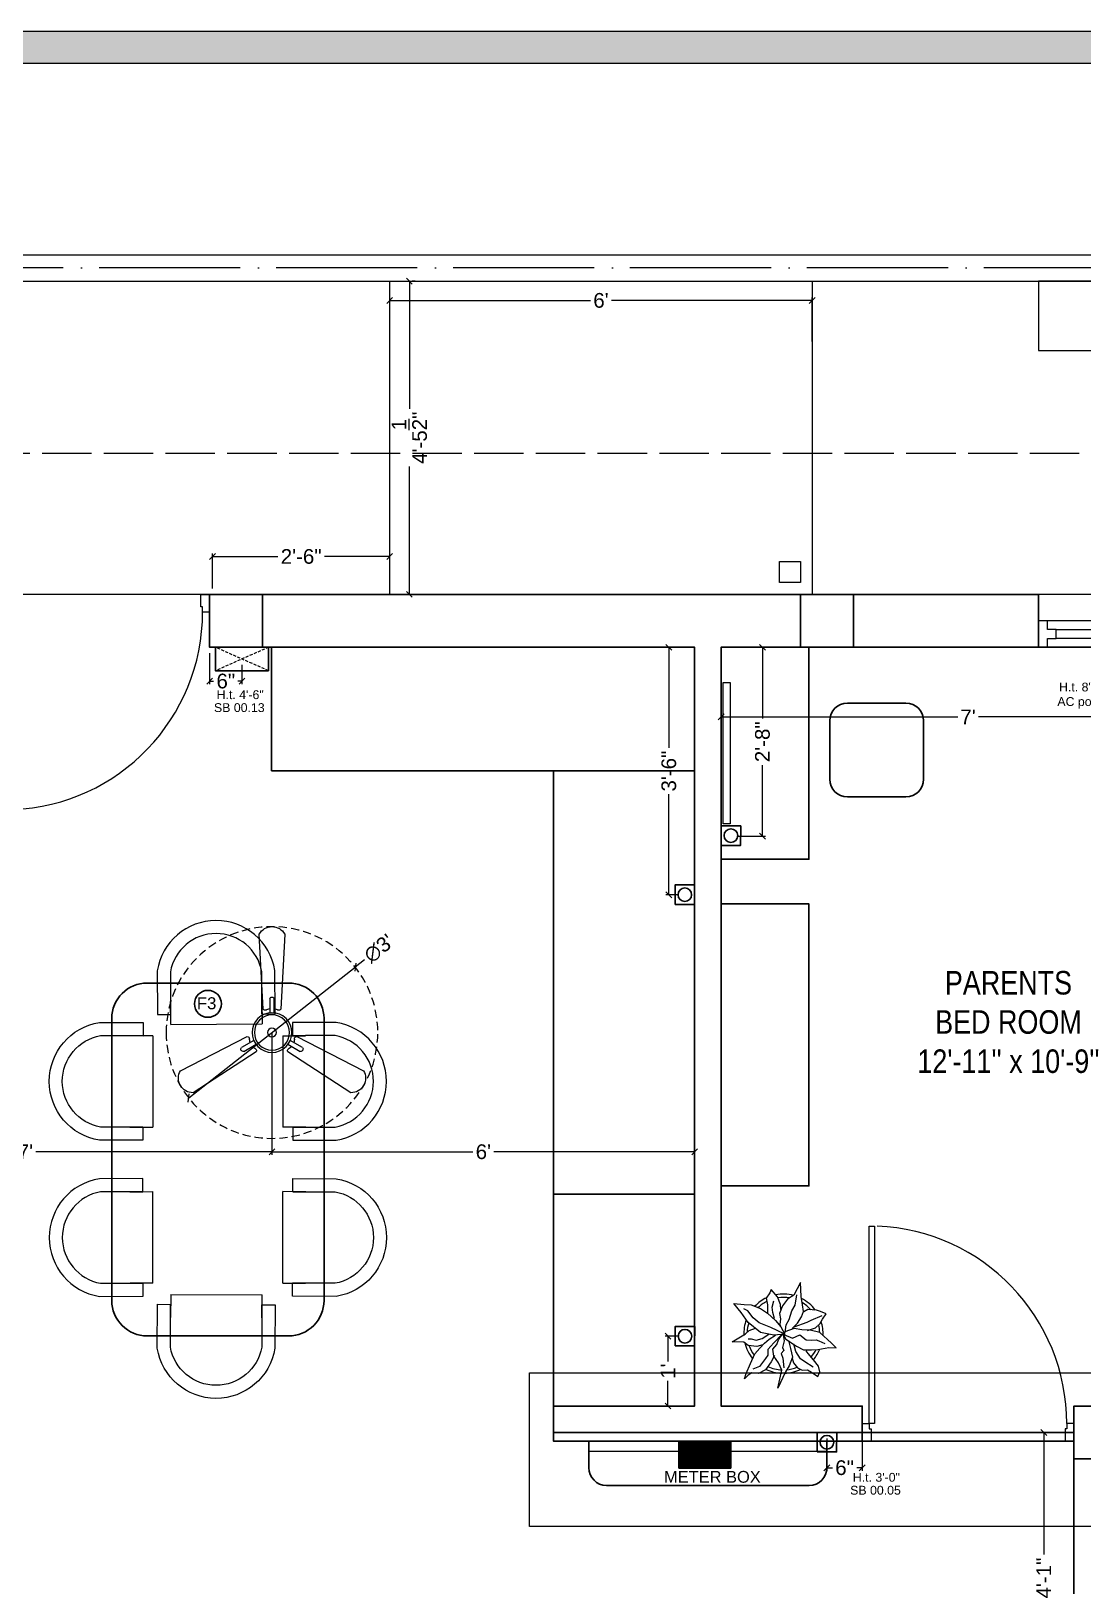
# Model space of a CAD drawing. Header units: millimetres. Extents: x 56222 to 3066687, y -650199 to -121287.
# Drawn here: x 140436.5 to 140615.4, y -177181.1 to -176916.7 of the extents above; entities that cross this region are included whole.
import ezdxf

# ---------------------------------------------------------------- set-up
doc = ezdxf.new("R2010")
doc.units = ezdxf.units.MM
doc.header["$MEASUREMENT"] = 0
doc.header["$PDMODE"] = 35
for name, pattern in [('ACAD_ISO02W100', [15, 12, -3]), ('ACAD_ISO04W100', [30, 24, -3, 0, -3]), ('DASHED', [0.75, 0.5, -0.25]), ('DASHED2', [0.375, 0.25, -0.125])]:
    doc.linetypes.add(name, pattern=pattern)
doc.layers.get('Defpoints').update_dxf_attribs({"color": 220})
for name, color, linetype in [('AR DOOR', 40, 'Continuous'), ('AR ELE-5', 134, 'Continuous'), ('str coll', 6, 'Continuous')]:
    doc.layers.add(name, color=color, linetype=linetype)
for name, color, linetype, lineweight in [('COLUMN', 1, 'Continuous', 30), ('dim05', 1, 'Continuous', 13), ('el', 7, 'Continuous', 20), ('ELEC-wires', 1, 'DASHED2', 13), ('Electrical', 84, 'Continuous', 30), ('FIRST FLOOR ( TEXT )', 7, 'Continuous', 9), ('FURNI', 25, 'Continuous', 5), ('FURNITURE', 32, 'Continuous', 9), ('GROUND FLOOR', 7, 'Continuous', 9), ('GROUND FLOOR  ( PLINE )', 251, 'Continuous', 30), ('Labelling', 1, 'Continuous', 25), ('NAME PLATE', 7, 'Continuous', 25), ('wall', 7, 'Continuous', 30), ('XX~SLAB ( BEAM )~ ( DIM )', 7, 'Continuous', 9)]:
    doc.layers.add(name, color=color, linetype=linetype, lineweight=lineweight)
doc.layers.add('PDF_INT-ELEC SWITCH BOARD', color=7, linetype='Continuous', true_color=0x00751d)
doc.layers.add('XX~SLAB ( PLINE )', color=251, linetype='Continuous', plot=False)
doc.styles.add('Arial', font='arial.ttf')
doc.styles.add('KATHA', font='swissc.ttf')
doc.styles.get("Standard").update_dxf_attribs({"font": 'arial.ttf', "height": 6})
doc.dimstyles.new('ISO-25', dxfattribs={"dimtxt": 2.5, "dimasz": 1, "dimexe": 0.5, "dimexo": 1, "dimtad": 0, "dimdec": 1, "dimlunit": 4, "dimtxsty": 'Standard', "dimblk": 'OBLIQUE', "dimcen": 2.5, "dimclrd": 1, "dimclre": 1, "dimclrt": 5, "dimadec": 0, "dimazin": 0, "dimtfac": 1, "dimtdec": 1, "dimtmove": 0, "dimatfit": 3, "dimfxl": 1, "dimlwd": -1, "dimarcsym": 0})

# ---------------------------------------------------------------- blocks, each defined once
blk = doc.blocks.new('LAYOUT FILE')
at = {"layer": 'NAME PLATE', "true_color": 0xd39e00}
h = blk.add_hatch(color=42, dxfattribs=at)
h.paths.add_polyline_path([(3346889.83, -513806.18), (3346889.83, -514260.7), (3347535.56, -514260.7), (3347535.56, -513806.18)])
h.paths.add_polyline_path([(3346894.36, -513810.71), (3347531.03, -513810.71), (3347531.03, -514256.17), (3346894.36, -514256.17)], flags=16)
at = {"layer": 'NAME PLATE', "color": 42, "true_color": 0xd39e00}
for points in [[(3346889.83, -513806.18), (3347535.56, -513806.18), (3347535.56, -514260.7), (3346889.83, -514260.7)], [(3346894.36, -513810.71), (3347531.03, -513810.71), (3347531.03, -514256.17), (3346894.36, -514256.17)]]:
    blk.add_lwpolyline(points, close=True, dxfattribs=at)
blk = doc.blocks.new('*U353')
for points in [[(-40, 0), (0, 0), (0, 30), (10, 30), (10, 100), (-40, 100)], [(1160, 0), (1120, 0), (1120, 30), (1110, 30), (1110, 100), (1160, 100)], [(0, 0), (0, -1120), (30, -1120), (30, 0)]]:
    blk.add_lwpolyline(points, close=True)
at = {"layer": 'AR ELE-5', "linetype": 'ByBlock', "ltscale": 15}
blk.add_arc((-1.6, 0.7), 1121.6, 272.37301, 359.96526, dxfattribs=at)
blk = doc.blocks.new('SD DSD')
at = {"layer": 'FURNITURE'}
for p, q in [((3348486.7, -514623.32), (3348486.68, -514619.42)), ((3348502.23, -514619.34), (3348502.25, -514623.25)), ((3348486.7, -514623.32), (3348502.25, -514623.25)), ((3348483.69, -514625.26), (3348479.79, -514625.25)), ((3348483.69, -514625.26), (3348483.66, -514640.81)), ((3348505.76, -514625.26), (3348509.66, -514625.25)), ((3348505.76, -514625.26), (3348505.79, -514640.81)), ((3348479.75, -514640.8), (3348483.66, -514640.81)), ((3348509.7, -514640.8), (3348505.79, -514640.81)), ((3348479.75, -514651.77), (3348483.66, -514651.76)), ((3348483.69, -514667.31), (3348483.66, -514651.76)), ((3348505.76, -514667.31), (3348505.79, -514651.76)), ((3348509.7, -514651.77), (3348505.79, -514651.76)), ((3348483.69, -514667.31), (3348479.79, -514667.32)), ((3348505.76, -514667.31), (3348509.66, -514667.32)), ((3348486.7, -514669.25), (3348486.68, -514673.16)), ((3348486.7, -514669.25), (3348502.25, -514669.32)), ((3348502.23, -514673.23), (3348502.25, -514669.32))]:
    blk.add_line(p, q, dxfattribs=at)
at = {"layer": 'FURNITURE', "flags": 128}
for points in [[(3348502.23, -514621.56), (3348504.46, -514621.55), (3348504.42, -514614.17, 0.853613), (3348484.42, -514614.22), (3348484.46, -514621.65), (3348486.68, -514621.64)], [(3348502.22, -514619.34), (3348502.23, -514621.56), (3348502.2, -514614.36, 0.835758), (3348486.65, -514614.39), (3348486.67, -514619.42), (3348486.68, -514621.64)], [(3348481.97, -514640.8), (3348481.97, -514643.02), (3348474.58, -514643.01, -0.853613), (3348474.58, -514623.01), (3348482.01, -514623.02), (3348482.01, -514625.25)], [(3348507.48, -514640.8), (3348507.48, -514643.02), (3348514.87, -514643.01, 0.853613), (3348514.87, -514623.01), (3348507.44, -514623.02), (3348507.44, -514625.25)], [(3348479.75, -514640.79), (3348481.97, -514640.8), (3348474.77, -514640.78, -0.835758), (3348474.76, -514625.23), (3348479.79, -514625.24), (3348482.01, -514625.25)], [(3348509.7, -514640.79), (3348507.48, -514640.8), (3348514.68, -514640.78, 0.835758), (3348514.69, -514625.23), (3348509.66, -514625.24), (3348507.44, -514625.25)], [(3348481.97, -514651.77), (3348481.97, -514649.55), (3348474.58, -514649.57, 0.853613), (3348474.58, -514669.57), (3348482.01, -514669.55), (3348482.01, -514667.32)], [(3348507.48, -514651.77), (3348507.48, -514649.55), (3348514.87, -514649.57, -0.853613), (3348514.87, -514669.57), (3348507.44, -514669.55), (3348507.44, -514667.32)], [(3348479.75, -514651.78), (3348481.97, -514651.77), (3348474.77, -514651.79, 0.835758), (3348474.76, -514667.34), (3348479.79, -514667.33), (3348482.01, -514667.33)], [(3348509.7, -514651.78), (3348507.48, -514651.77), (3348514.68, -514651.79, -0.835758), (3348514.69, -514667.34), (3348509.66, -514667.33), (3348507.44, -514667.33)], [(3348502.23, -514671.01), (3348504.46, -514671.02), (3348504.42, -514678.4, -0.853613), (3348484.42, -514678.36), (3348484.46, -514670.92), (3348486.68, -514670.93)], [(3348502.22, -514673.23), (3348502.23, -514671.01), (3348502.2, -514678.21, -0.835758), (3348486.65, -514678.18), (3348486.67, -514673.16), (3348486.68, -514670.93)]]:
    blk.add_lwpolyline(points, format="xyb", dxfattribs=at)
at = {"layer": 'FURNITURE', "lineweight": 30}
blk.add_lwpolyline([(3348506.78, -514676.29), (3348482.68, -514676.29, -0.414214), (3348476.68, -514670.29), (3348476.68, -514622.29, -0.414214), (3348482.68, -514616.29), (3348506.78, -514616.29, -0.414214), (3348512.78, -514622.29), (3348512.78, -514670.29, -0.414214)], format="xyb", close=True, dxfattribs=at)
blk = doc.blocks.new('ARPLS010')
at = {"linetype": 'ByBlock'}
for p, q in [((0.121, 0.605), (-0.013, 0.459)), ((0.179, 0.666), (0.121, 0.605)), ((0.174, 0.573), (0.179, 0.666)), ((-0.295, 0.42), (-0.302, 0.309)), ((-0.278, 0.467), (-0.295, 0.42)), ((-0.248, 0.54), (-0.278, 0.467)), ((-0.182, 0.493), (-0.248, 0.54)), ((-0.222, 0.484), (-0.164, 0.347)), ((-0.125, 0.459), (-0.182, 0.493)), ((-0.072, 0.404), (-0.125, 0.459)), ((-0.038, 0.302), (-0.072, 0.404)), ((-0.013, 0.459), (-0.044, 0.336)), ((0.077, 0.412), (0.091, 0.447)), ((0.082, 0.358), (0.077, 0.412)), ((0.091, 0.447), (0.125, 0.522)), ((0.2, 0.432), (0.174, 0.573)), ((0.203, 0.352), (0.2, 0.432)), ((0.409, 0.44), (0.33, 0.38)), ((0.484, 0.459), (0.409, 0.44)), ((0.542, 0.434), (0.484, 0.459)), ((0.485, 0.354), (0.533, 0.42)), ((0.533, 0.42), (0.542, 0.434)), ((-0.469, 0.226), (-0.643, 0.216)), ((-0.643, 0.216), (-0.485, 0.134)), ((-0.362, 0.24), (-0.469, 0.226)), ((-0.278, 0.254), (-0.362, 0.24)), ((-0.302, 0.309), (-0.276, 0.258)), ((-0.21, 0.227), (-0.278, 0.254)), ((-0.132, 0.18), (-0.21, 0.227)), ((-0.164, 0.347), (-0.139, 0.295)), ((-0.139, 0.295), (-0.08, 0.131)), ((-0.049, 0.232), (-0.065, 0.135)), ((-0.044, 0.336), (-0.049, 0.232)), ((0.015, 0.209), (0.08, 0.288)), ((0.056, 0.114), (0.015, 0.209)), ((0.08, 0.288), (0.082, 0.358)), ((0.16, 0.165), (0.204, 0.254)), ((0.204, 0.254), (0.203, 0.352)), ((0.252, 0.313), (0.216, 0.287)), ((0.318, 0.213), (0.227, 0.157)), ((0.33, 0.38), (0.252, 0.313)), ((0.356, 0.269), (0.318, 0.213)), ((0.425, 0.373), (0.356, 0.269)), ((0.432, 0.176), (0.459, 0.236)), ((0.459, 0.303), (0.485, 0.354)), ((0.459, 0.236), (0.459, 0.303)), ((-0.359, 0.148), (-0.49, 0.172)), ((-0.485, 0.134), (-0.433, 0.051)), ((-0.433, 0.051), (-0.349, -0.011)), ((-0.287, 0.106), (-0.359, 0.148)), ((-0.18, 0.073), (-0.287, 0.106)), ((-0.111, 0.036), (-0.18, 0.073)), ((-0.063, 0.111), (-0.132, 0.18)), ((-0.013, 0.022), (-0.111, 0.036)), ((-0.084, -0.034), (0.007, 0.018)), ((0.003, 0.011), (-0.076, -0.16)), ((-0.065, 0.135), (-0.024, 0.018)), ((-0.024, 0.018), (0.009, 0.005)), ((0.006, -0.002), (0.068, 0.032)), ((0.007, 0.018), (0.02, -0.121)), ((0.009, 0.005), (0.056, 0.114)), ((0.017, -0.002), (0.091, 0.009)), ((0.068, 0.032), (0.16, 0.165)), ((0.088, 0.065), (0.187, 0.091)), ((0.091, 0.009), (0.173, -0.011)), ((0.227, 0.157), (0.132, 0.131)), ((0.173, -0.011), (0.212, 0.004)), ((0.187, 0.091), (0.297, 0.116)), ((0.212, 0.004), (0.252, -0.03)), ((0.297, 0.116), (0.408, 0.071)), ((0.309, 0.109), (0.368, 0.128)), ((0.309, -0.01), (0.43, 0.006)), ((0.368, 0.128), (0.432, 0.176)), ((0.408, 0.071), (0.482, 0.024)), ((0.482, 0.024), (0.689, -0.072)), ((-0.464, -0.073), (-0.558, -0.152)), ((-0.558, -0.152), (-0.517, -0.172)), ((-0.517, -0.172), (-0.447, -0.216)), ((-0.366, -0.036), (-0.464, -0.073)), ((-0.336, -0.142), (-0.413, -0.121)), ((-0.306, -0.033), (-0.366, -0.036)), ((-0.349, -0.011), (-0.256, -0.05)), ((-0.269, -0.135), (-0.336, -0.142)), ((-0.193, -0.113), (-0.269, -0.135)), ((-0.259, -0.2), (-0.168, -0.1)), ((-0.256, -0.05), (-0.185, -0.038)), ((-0.185, -0.038), (-0.114, -0.046)), ((-0.168, -0.1), (-0.084, -0.034)), ((-0.076, -0.16), (-0.138, -0.304)), ((-0.114, -0.046), (-0.093, -0.036)), ((0.02, -0.121), (-0.017, -0.291)), ((0.059, -0.27), (0.005, -0.185)), ((0.01, -0.014), (0.017, -0.002)), ((0.078, -0.064), (0.01, -0.014)), ((0.016, -0.023), (0.116, -0.122)), ((0.07, -0.179), (0.018, -0.1)), ((0.121, -0.239), (0.07, -0.179)), ((0.138, -0.083), (0.078, -0.064)), ((0.116, -0.122), (0.201, -0.195)), ((0.197, -0.135), (0.138, -0.083)), ((0.283, -0.123), (0.197, -0.135)), ((0.201, -0.195), (0.272, -0.198)), ((0.252, -0.03), (0.309, -0.01)), ((0.277, -0.114), (0.357, -0.156)), ((0.37, -0.064), (0.283, -0.123)), ((0.357, -0.156), (0.455, -0.226)), ((0.462, -0.021), (0.37, -0.064)), ((0.689, -0.072), (0.462, -0.021)), ((-0.447, -0.216), (-0.363, -0.202)), ((-0.363, -0.202), (-0.263, -0.2)), ((-0.363, -0.408), (-0.318, -0.29)), ((-0.318, -0.29), (-0.259, -0.2)), ((-0.199, -0.38), (-0.287, -0.45)), ((-0.138, -0.304), (-0.199, -0.38)), ((-0.017, -0.291), (-0.141, -0.446)), ((-0.042, -0.432), (-0.071, -0.352)), ((0.08, -0.342), (0.059, -0.27)), ((0.066, -0.407), (0.08, -0.342)), ((0.184, -0.299), (0.121, -0.239)), ((0.141, -0.261), (0.16, -0.336)), ((0.16, -0.336), (0.15, -0.445)), ((0.252, -0.362), (0.184, -0.299)), ((0.376, -0.416), (0.252, -0.362)), ((0.272, -0.198), (0.311, -0.225)), ((0.311, -0.225), (0.415, -0.304)), ((0.415, -0.304), (0.447, -0.388)), ((0.455, -0.226), (0.503, -0.317)), ((0.503, -0.317), (0.494, -0.398)), ((-0.382, -0.625), (-0.368, -0.496)), ((-0.269, -0.533), (-0.382, -0.625)), ((-0.368, -0.496), (-0.363, -0.408)), ((-0.287, -0.45), (-0.314, -0.498)), ((-0.141, -0.446), (-0.269, -0.533)), ((0.002, -0.48), (-0.042, -0.432)), ((0.104, -0.646), (0.002, -0.48)), ((0.064, -0.446), (0.066, -0.407)), ((0.106, -0.5), (0.104, -0.646)), ((0.15, -0.445), (0.106, -0.5)), ((0.502, -0.472), (0.376, -0.416)), ((0.494, -0.398), (0.528, -0.452)), ((0.567, -0.494), (0.502, -0.472)), ((0.528, -0.452), (0.567, -0.494))]:
    blk.add_line(p, q, dxfattribs=at)
for radius, start, end in [(0.5, 126.2799, 152.7042), (0.5, 87.2367, 107.9154), (0.458, 91.6596, 104.0784), (0.5, 49.0791, 67.0324), (0.458, 49.8461, 63.9764), (0.458, 130.7647, 148.9789), (0.5, 1.3782, 25.7565), (0.5, 164.9216, 191.0302), (0.458, 169.9629, 188.6517), (0.458, 5.0517, 21.9108), (0.458, 334.5625, 357.1532), (0.5, 333.6991, 357.5577), (0.5, 205.1623, 226.3204), (0.458, 207.232, 224.0819), (0.5, 283.5324, 308.8712), (0.458, 289.266, 306.1107), (0.5, 249.553, 272.4234), (0.458, 252.8522, 267.711)]:
    blk.add_arc((0, 0), radius, start, end, dxfattribs=at)
blk = doc.blocks.new('*U257')
for points in [[(0, 0), (0, 1120), (30, 1120), (30, 0)], [(-40, 0), (0, 0), (0, -30), (10, -30), (10, -100), (-40, -100)], [(1160, 0), (1120, 0), (1120, -30), (1110, -30), (1110, -100), (1160, -100)]]:
    blk.add_lwpolyline(points, close=True)
at = {"layer": 'AR ELE-5', "linetype": 'ByBlock', "ltscale": 15}
blk.add_arc((-1.6, -0.7), 1121.6, 0.03474, 87.62699, dxfattribs=at)
blk = doc.blocks.new('6616')
at = {"color": 242, "linetype": 'DASHED', "true_color": 0xcd2027}
for p, q in [((386784.79, -36915.77), (386775.78, -36911.78)), ((386784.79, -36911.78), (386775.78, -36915.77))]:
    blk.add_line(p, q, dxfattribs=at)
at = {"layer": 'ELEC-wires', "color": 5, "linetype": 'ByBlock', "lineweight": 30, "ltscale": 4}
blk.add_lwpolyline([(386775.78, -36911.78), (386784.79, -36911.78), (386784.79, -36915.77), (386775.78, -36915.77)], close=True, dxfattribs=at)
blk = doc.blocks.new('fan')
at = {"layer": 'Electrical', "lineweight": 15, "ltscale": 20}
for p, q in [((3300835.29, -509900.78), (3300836.47, -509923.43)), ((3300841.81, -509923.43), (3300842.99, -509900.78)), ((3300838.47, -509924.57), (3300838.47, -509920.25)), ((3300839.81, -509920.28), (3300839.81, -509924.57)), ((3300831.66, -509931.77), (3300811.45, -509942.07)), ((3300829.93, -509935.08), (3300833.64, -509932.93)), ((3300844.64, -509932.93), (3300848.38, -509935.09)), ((3300866.83, -509942.07), (3300846.62, -509931.77)), ((3300815.3, -509948.74), (3300834.33, -509936.39)), ((3300834.31, -509934.09), (3300830.57, -509936.25)), ((3300843.95, -509936.39), (3300862.98, -509948.74)), ((3300847.68, -509936.23), (3300843.97, -509934.09))]:
    blk.add_line(p, q, dxfattribs=at)
at = {"layer": 'Electrical', "linetype": 'DASHED', "lineweight": 15, "ltscale": 5}
blk.add_circle((3300839.14, -509930.53), 32, dxfattribs=at)
at = {"layer": 'Electrical', "lineweight": 15, "ltscale": 20}
for centre, major_axis, start_param, end_param in [((3300839.14, -509902.94), (3.12, 3.12), -0.272136, 1.842967), ((3300839.13, -509920.5), (0.501, 0.501), -0.465536, 1.983618), ((3300839.14, -509930.53), (4.24, -4.24), 3.14161, 9.424795), ((3300837.1, -509923.08), (0.51, 0.51), 2.863014, 4.257784), ((3300839.14, -509926.42), (2.27, -2.27), 2.565057, 2.951308), ((3300839.14, -509926.42), (2.27, 2.27), 0.19032, 0.57657), ((3300841.18, -509923.08), (0.51, -0.51), 5.167028, 6.561799), ((3300839.14, -509930.53), (3.77, -3.77), 1.749190548672175e-05, 6.283202799085073), ((3300839.14, -509930.53), (0.943, 0.943), 1.570814, 7.853999), ((3300831.67, -509932.49), (0.51, -0.51), 0.978238, 2.373008), ((3300835.59, -509932.58), (2.27, -2.27), 3.855511, 4.241762), ((3300842.69, -509932.58), (2.27, 2.27), 5.183051, 5.569301), ((3300846.61, -509932.49), (0.51, -0.51), 2.339416, 3.734186), ((3300830.46, -509935.55), (0.501, -0.501), 3.199655, 5.648809), ((3300835.59, -509932.58), (2.27, -2.27), 4.659452, 5.045703), ((3300833.71, -509936.02), (0.51, 0.51), -1.325776, 0.068994), ((3300844.57, -509936.02), (0.51, -0.51), 3.072633, 4.467404), ((3300842.69, -509932.58), (2.27, 2.27), 4.37911, 4.765361), ((3300847.83, -509935.54), (0.501, 0.501), 3.723254, 6.172408), ((3300815.25, -509944.32), (3.12, -3.12), 3.393055, 5.508159), ((3300863.03, -509944.32), (3.12, -3.12), 5.48745, 7.602554)]:
    blk.add_ellipse(centre, major_axis=major_axis, ratio=1, start_param=start_param, end_param=end_param, dxfattribs=at)
blk = doc.blocks.new('_Oblique')
at = {"layer": 'wall', "color": 0, "lineweight": -2}
blk.add_line((-0.5, -0.5), (0.5, 0.5), dxfattribs=at)
blk = doc.blocks.new('*D461')
at = {"layer": 'Defpoints', "color": 0, "lineweight": 0, "transparency": 16777216}
for p in [(140555.51, -177021.48), (140560.89, -177021.48), (140555.51, -177053.59)]:
    blk.add_point(p, dxfattribs=at)
at = {"layer": 'dim05', "color": 1, "linetype": 'Continuous', "lineweight": -2, "transparency": 16777216}
for p, q in [((140556.51, -177021.48), (140561.39, -177021.48)), ((140556.51, -177053.59), (140561.39, -177053.59))]:
    blk.add_line(p, q, dxfattribs=at)
at = {"layer": 'dim05', "color": 1, "linetype": 'Continuous', "transparency": 16777216}
for p, q in [((140560.89, -177021.48), (140560.89, -177033.57)), ((140560.89, -177053.59), (140560.89, -177041.5))]:
    blk.add_line(p, q, dxfattribs=at)
at = {"layer": 'dim05', "color": 1, "transparency": 16777216}
for p, rotation in [((140560.89, -177021.48), 90), ((140560.89, -177053.59), 270)]:
    blk.add_blockref('_Oblique', p, dxfattribs=dict(at, rotation=rotation))
at = {"layer": 'dim05', "color": 5, "lineweight": 25, "transparency": 16777216, "insert": (140560.89, -177037.54), "char_height": 2.5, "attachment_point": 5, "rotation": 90, "style": 'Arial'}
blk.add_mtext('2\'-8"', dxfattribs=at)
blk = doc.blocks.new('*D464')
at = {"layer": 'Defpoints', "color": 0, "lineweight": 0, "transparency": 16777216}
for p in [(140466.85, -177021.48), (140472.35, -177023.47), (140466.85, -177027.23)]:
    blk.add_point(p, dxfattribs=at)
at = {"layer": 'dim05', "color": 1, "linetype": 'Continuous', "lineweight": -2, "transparency": 16777216}
for p, q in [((140466.85, -177022.48), (140466.85, -177027.73)), ((140472.35, -177024.47), (140472.35, -177027.73))]:
    blk.add_line(p, q, dxfattribs=at)
at = {"layer": 'dim05', "color": 1, "linetype": 'Continuous', "transparency": 16777216}
for p, q in [((140466.85, -177027.23), (140467.53, -177027.23)), ((140472.35, -177027.23), (140471.67, -177027.23))]:
    blk.add_line(p, q, dxfattribs=at)
at = {"layer": 'dim05', "color": 1, "transparency": 16777216, "rotation": 180}
blk.add_blockref('_Oblique', (140466.85, -177027.23), dxfattribs=at)
at = {"layer": 'dim05', "color": 1, "transparency": 16777216}
blk.add_blockref('_Oblique', (140472.35, -177027.23), dxfattribs=at)
at = {"layer": 'dim05', "color": 5, "lineweight": 25, "transparency": 16777216, "insert": (140469.6, -177027.23), "char_height": 2.5, "attachment_point": 5, "style": 'Arial'}
blk.add_mtext('6"', dxfattribs=at)
blk = doc.blocks.new('*D470')
at = {"layer": 'Defpoints', "color": 0, "lineweight": 0, "transparency": 16777216}
for p in [(140393.55, -177085.98), (140477.45, -177085.98), (140477.45, -177107.26)]:
    blk.add_point(p, dxfattribs=at)
at = {"layer": 'dim05', "color": 1, "linetype": 'Continuous', "lineweight": -2, "transparency": 16777216}
for p, q in [((140393.55, -177086.98), (140393.55, -177107.76)), ((140477.45, -177086.98), (140477.45, -177107.76))]:
    blk.add_line(p, q, dxfattribs=at)
at = {"layer": 'dim05', "color": 1, "linetype": 'Continuous', "transparency": 16777216}
for p, q in [((140393.55, -177107.26), (140433.74, -177107.26)), ((140477.45, -177107.26), (140437.27, -177107.26))]:
    blk.add_line(p, q, dxfattribs=at)
at = {"layer": 'dim05', "color": 1, "transparency": 16777216, "rotation": 180}
blk.add_blockref('_Oblique', (140393.55, -177107.26), dxfattribs=at)
at = {"layer": 'dim05', "color": 1, "transparency": 16777216}
blk.add_blockref('_Oblique', (140477.45, -177107.26), dxfattribs=at)
at = {"layer": 'dim05', "color": 5, "lineweight": 25, "transparency": 16777216, "insert": (140435.5, -177107.26), "char_height": 2.5, "attachment_point": 5, "style": 'Arial'}
blk.add_mtext("7'", dxfattribs=at)
blk = doc.blocks.new('*D471')
at = {"layer": 'Defpoints', "color": 0, "lineweight": 0, "transparency": 16777216}
for p in [(140477.45, -177085.98), (140549.35, -177085.98), (140549.35, -177107.26)]:
    blk.add_point(p, dxfattribs=at)
at = {"layer": 'dim05', "color": 1, "linetype": 'Continuous', "lineweight": -2, "transparency": 16777216}
for p, q in [((140477.45, -177086.98), (140477.45, -177107.76)), ((140549.35, -177086.98), (140549.35, -177107.76))]:
    blk.add_line(p, q, dxfattribs=at)
at = {"layer": 'dim05', "color": 1, "linetype": 'Continuous', "transparency": 16777216}
for p, q in [((140477.45, -177107.26), (140511.62, -177107.26)), ((140549.35, -177107.26), (140515.18, -177107.26))]:
    blk.add_line(p, q, dxfattribs=at)
at = {"layer": 'dim05', "color": 1, "transparency": 16777216, "rotation": 180}
blk.add_blockref('_Oblique', (140477.45, -177107.26), dxfattribs=at)
at = {"layer": 'dim05', "color": 1, "transparency": 16777216}
blk.add_blockref('_Oblique', (140549.35, -177107.26), dxfattribs=at)
at = {"layer": 'dim05', "color": 5, "lineweight": 25, "transparency": 16777216, "insert": (140513.4, -177107.26), "char_height": 2.5, "attachment_point": 5, "style": 'Arial'}
blk.add_mtext("6'", dxfattribs=at)
blk = doc.blocks.new('*D475')
at = {"layer": 'Defpoints', "color": 0, "lineweight": 0, "transparency": 16777216}
for p in [(140491.61, -177075.86), (140463.29, -177098.09)]:
    blk.add_point(p, dxfattribs=at)
at = {"layer": 'dim05', "color": 1, "linetype": 'Continuous', "transparency": 16777216}
for p in [(140463.29, -177098.09), (140493.18, -177074.63)]:
    blk.add_line(p, (140491.61, -177075.86), dxfattribs=at)
at = {"layer": 'dim05', "color": 1, "transparency": 16777216}
for p, rotation in [((140491.61, -177075.86), 218.1354486600212), ((140463.29, -177098.09), 38.13544866002125)]:
    blk.add_blockref('_Oblique', p, dxfattribs=dict(at, rotation=rotation))
at = {"layer": 'dim05', "color": 5, "lineweight": 25, "transparency": 16777216, "insert": (140495.65, -177072.69), "char_height": 2.5, "attachment_point": 5, "rotation": 38.1354, "style": 'Arial'}
blk.add_mtext("∅3'", dxfattribs=at)
blk = doc.blocks.new('*D479')
at = {"layer": 'Defpoints', "color": 0, "lineweight": 0, "transparency": 16777216}
for p in [(140571.85, -177154.98), (140577.85, -177154.98), (140577.85, -177160.98)]:
    blk.add_point(p, dxfattribs=at)
at = {"layer": 'dim05', "color": 1, "linetype": 'Continuous', "lineweight": -2, "transparency": 16777216}
for p, q in [((140571.85, -177155.98), (140571.85, -177161.48)), ((140577.85, -177155.98), (140577.85, -177161.48))]:
    blk.add_line(p, q, dxfattribs=at)
at = {"layer": 'dim05', "color": 1, "linetype": 'Continuous', "transparency": 16777216}
for p, q in [((140571.85, -177160.98), (140572.78, -177160.98)), ((140577.85, -177160.98), (140576.92, -177160.98))]:
    blk.add_line(p, q, dxfattribs=at)
at = {"layer": 'dim05', "color": 1, "transparency": 16777216, "rotation": 180}
blk.add_blockref('_Oblique', (140571.85, -177160.98), dxfattribs=at)
at = {"layer": 'dim05', "color": 1, "transparency": 16777216}
blk.add_blockref('_Oblique', (140577.85, -177160.98), dxfattribs=at)
at = {"layer": 'dim05', "color": 5, "lineweight": 25, "transparency": 16777216, "insert": (140574.85, -177160.98), "char_height": 2.5, "attachment_point": 5, "style": 'Arial'}
blk.add_mtext('6"', dxfattribs=at)
blk = doc.blocks.new('*D428')
at = {"layer": 'Defpoints', "color": 0, "lineweight": 0, "transparency": 16777216}
for p in [(140544.96, -177021.48), (140549.35, -177021.48), (140547.52, -177063.58)]:
    blk.add_point(p, dxfattribs=at)
at = {"layer": 'dim05', "color": 1, "linetype": 'Continuous', "lineweight": -2, "transparency": 16777216}
for p, q in [((140548.35, -177021.48), (140544.46, -177021.48)), ((140546.52, -177063.58), (140544.46, -177063.58))]:
    blk.add_line(p, q, dxfattribs=at)
at = {"layer": 'dim05', "color": 1, "linetype": 'Continuous', "transparency": 16777216}
for p, q in [((140544.96, -177021.48), (140544.96, -177038.58)), ((140544.96, -177063.58), (140544.96, -177046.47))]:
    blk.add_line(p, q, dxfattribs=at)
at = {"layer": 'dim05', "color": 1, "transparency": 16777216}
for p, rotation in [((140544.96, -177021.48), 90), ((140544.96, -177063.58), 270)]:
    blk.add_blockref('_Oblique', p, dxfattribs=dict(at, rotation=rotation))
at = {"layer": 'dim05', "color": 5, "lineweight": 25, "transparency": 16777216, "insert": (140544.96, -177042.53), "char_height": 2.5, "attachment_point": 5, "rotation": 90, "style": 'Arial'}
blk.add_mtext('3\'-6"', dxfattribs=at)
blk = doc.blocks.new('*D429')
at = {"layer": 'Defpoints', "color": 0, "lineweight": 0, "transparency": 16777216}
for p in [(140547.7, -177138.61), (140544.81, -177150.48), (140547.69, -177150.48)]:
    blk.add_point(p, dxfattribs=at)
at = {"layer": 'dim05', "color": 1, "linetype": 'Continuous', "lineweight": -2, "transparency": 16777216}
for p, q in [((140546.7, -177138.61), (140544.31, -177138.61)), ((140546.69, -177150.48), (140544.31, -177150.48))]:
    blk.add_line(p, q, dxfattribs=at)
at = {"layer": 'dim05', "color": 1, "linetype": 'Continuous', "transparency": 16777216}
for p, q in [((140544.81, -177138.61), (140544.81, -177142.89)), ((140544.81, -177150.48), (140544.81, -177146.2))]:
    blk.add_line(p, q, dxfattribs=at)
at = {"layer": 'dim05', "color": 1, "transparency": 16777216}
for p, rotation in [((140544.81, -177138.61), 90), ((140544.81, -177150.48), 270)]:
    blk.add_blockref('_Oblique', p, dxfattribs=dict(at, rotation=rotation))
at = {"layer": 'dim05', "color": 5, "lineweight": 25, "transparency": 16777216, "insert": (140544.81, -177144.55), "char_height": 2.5, "attachment_point": 5, "rotation": 90, "style": 'Arial'}
blk.add_mtext("1'", dxfattribs=at)
blk = doc.blocks.new('*D433')
at = {"layer": 'Defpoints', "color": 0, "lineweight": 0, "transparency": 16777216}
for p in [(140613.85, -177154.98), (140608.73, -177204.47), (140613.85, -177204.47)]:
    blk.add_point(p, dxfattribs=at)
at = {"layer": 'dim05', "color": 1, "linetype": 'Continuous', "lineweight": -2, "transparency": 16777216}
for p, q in [((140612.85, -177154.98), (140608.23, -177154.98)), ((140612.85, -177204.47), (140608.23, -177204.47))]:
    blk.add_line(p, q, dxfattribs=at)
at = {"layer": 'dim05', "color": 1, "linetype": 'Continuous', "transparency": 16777216}
for p, q in [((140608.73, -177154.98), (140608.73, -177175.73)), ((140608.73, -177204.47), (140608.73, -177183.73))]:
    blk.add_line(p, q, dxfattribs=at)
at = {"layer": 'dim05', "color": 1, "transparency": 16777216}
for p, rotation in [((140608.73, -177154.98), 90), ((140608.73, -177204.47), 270)]:
    blk.add_blockref('_Oblique', p, dxfattribs=dict(at, rotation=rotation))
at = {"layer": 'dim05', "color": 5, "lineweight": 25, "transparency": 16777216, "insert": (140608.73, -177179.73), "char_height": 2.5, "attachment_point": 5, "rotation": 90, "style": 'Arial'}
blk.add_mtext('4\'-1"', dxfattribs=at)
blk = doc.blocks.new('*D505')
at = {"layer": 'Defpoints', "color": 0, "lineweight": 0, "transparency": 16777216}
for p in [(140553.85, -177026.01), (140637.85, -177031.47), (140637.85, -177033.31)]:
    blk.add_point(p, dxfattribs=at)
at = {"layer": 'dim05', "color": 1, "linetype": 'Continuous', "lineweight": -2, "transparency": 16777216}
for p, q in [((140553.85, -177027.01), (140553.85, -177033.81)), ((140637.85, -177032.47), (140637.85, -177033.81))]:
    blk.add_line(p, q, dxfattribs=at)
at = {"layer": 'dim05', "color": 1, "linetype": 'Continuous', "transparency": 16777216}
for p, q in [((140553.85, -177033.31), (140594.09, -177033.31)), ((140637.85, -177033.31), (140597.62, -177033.31))]:
    blk.add_line(p, q, dxfattribs=at)
at = {"layer": 'dim05', "color": 1, "transparency": 16777216, "rotation": 180}
blk.add_blockref('_Oblique', (140553.85, -177033.31), dxfattribs=at)
at = {"layer": 'dim05', "color": 1, "transparency": 16777216}
blk.add_blockref('_Oblique', (140637.85, -177033.31), dxfattribs=at)
at = {"layer": 'dim05', "color": 5, "lineweight": 25, "transparency": 16777216, "insert": (140595.85, -177033.31), "char_height": 2.5, "attachment_point": 5, "style": 'Arial'}
blk.add_mtext("7'", dxfattribs=at)
blk = doc.blocks.new('*D739')
at = {"layer": 'Defpoints', "color": 0, "lineweight": 0, "transparency": 16777216}
for p in [(140569.35, -176962.51), (140497.47, -176970.48), (140569.35, -176970.48)]:
    blk.add_point(p, dxfattribs=at)
at = {"layer": 'dim05', "color": 1, "linetype": 'Continuous', "lineweight": -2, "transparency": 16777216}
for p, q in [((140497.47, -176969.48), (140497.47, -176962.01)), ((140569.35, -176969.48), (140569.35, -176962.01))]:
    blk.add_line(p, q, dxfattribs=at)
at = {"layer": 'dim05', "color": 1, "linetype": 'Continuous', "transparency": 16777216}
for p, q in [((140497.47, -176962.51), (140531.63, -176962.51)), ((140569.35, -176962.51), (140535.19, -176962.51))]:
    blk.add_line(p, q, dxfattribs=at)
at = {"layer": 'dim05', "color": 1, "transparency": 16777216, "rotation": 180}
blk.add_blockref('_Oblique', (140497.47, -176962.51), dxfattribs=at)
at = {"layer": 'dim05', "color": 1, "transparency": 16777216}
blk.add_blockref('_Oblique', (140569.35, -176962.51), dxfattribs=at)
at = {"layer": 'dim05', "color": 5, "lineweight": 25, "transparency": 16777216, "insert": (140533.41, -176962.51), "char_height": 2.5, "attachment_point": 5, "style": 'Arial'}
blk.add_mtext("6'", dxfattribs=at)
blk = doc.blocks.new('*D740')
at = {"layer": 'Defpoints', "color": 0, "lineweight": 0, "transparency": 16777216}
for p in [(140500.82, -176959.23), (140500.82, -177012.48), (140503.82, -177012.48)]:
    blk.add_point(p, dxfattribs=at)
at = {"layer": 'dim05', "color": 1, "linetype": 'Continuous', "transparency": 16777216}
for p, q in [((140500.82, -176959.23), (140500.82, -176980.94)), ((140500.82, -177012.48), (140500.82, -176990.76))]:
    blk.add_line(p, q, dxfattribs=at)
at = {"layer": 'dim05', "color": 1, "linetype": 'Continuous', "lineweight": -2, "transparency": 16777216}
for p, q in [((140501.82, -176959.23), (140501.32, -176959.23)), ((140502.82, -177012.48), (140500.32, -177012.48))]:
    blk.add_line(p, q, dxfattribs=at)
at = {"layer": 'dim05', "color": 1, "transparency": 16777216}
for p, rotation in [((140500.82, -176959.23), 90), ((140500.82, -177012.48), 270)]:
    blk.add_blockref('_Oblique', p, dxfattribs=dict(at, rotation=rotation))
at = {"layer": 'dim05', "color": 5, "lineweight": 25, "transparency": 16777216, "insert": (140500.82, -176985.85), "char_height": 2.5, "attachment_point": 5, "rotation": 90, "style": 'Arial'}
blk.add_mtext('4\'-5{\\H1x;\\S1/2;}"', dxfattribs=at)
blk = doc.blocks.new('*D741')
at = {"layer": 'Defpoints', "color": 0, "lineweight": 0, "transparency": 16777216}
for p in [(140497.47, -177006.05), (140467.35, -177012.48), (140497.47, -177012.48)]:
    blk.add_point(p, dxfattribs=at)
at = {"layer": 'dim05', "color": 1, "linetype": 'Continuous', "lineweight": -2, "transparency": 16777216}
for p, q in [((140467.35, -177011.48), (140467.35, -177005.55)), ((140497.47, -177011.48), (140497.47, -177005.55))]:
    blk.add_line(p, q, dxfattribs=at)
at = {"layer": 'dim05', "color": 1, "linetype": 'Continuous', "transparency": 16777216}
for p, q in [((140467.35, -177006.05), (140478.44, -177006.05)), ((140497.47, -177006.05), (140486.38, -177006.05))]:
    blk.add_line(p, q, dxfattribs=at)
at = {"layer": 'dim05', "color": 1, "transparency": 16777216, "rotation": 180}
blk.add_blockref('_Oblique', (140467.35, -177006.05), dxfattribs=at)
at = {"layer": 'dim05', "color": 1, "transparency": 16777216}
blk.add_blockref('_Oblique', (140497.47, -177006.05), dxfattribs=at)
at = {"layer": 'dim05', "color": 5, "lineweight": 25, "transparency": 16777216, "insert": (140482.41, -177006.05), "char_height": 2.5, "attachment_point": 5, "style": 'Arial'}
blk.add_mtext('2\'-6"', dxfattribs=at)

msp = doc.modelspace()

# ---------------------------------------------------------------- hatches: boundary and pattern name
at = {"layer": 'el', "ltscale": 10, "true_color": 0x939598}
h = msp.add_hatch(dxfattribs=at)
h.set_pattern_fill('ANSI31', color=252, scale=0.3)
h.set_pattern_definition([(45, (-3180009.586135, 332987.454587), (-0.0265165042945, 0.0265165042945), [])])
h.paths.add_polyline_path([(140546.6595, -177156.4795), (140546.6595, -177161.0275), (140555.4747, -177161.0275), (140555.4747, -177156.4795)])

# ---------------------------------------------------------------- linework, layer by layer
at = {"color": 5}
msp.add_lwpolyline([(140554.2172, -177027.4798), (140555.3927, -177027.4798), (140555.3927, -177051.4878), (140554.2172, -177051.4878)], close=True, dxfattribs=at)
at = {"layer": 'COLUMN'}
for points in [[(140466.8502, -177012.4795), (140475.8502, -177012.4795), (140475.8502, -177021.4795), (140466.8502, -177021.4795)], [(140567.3502, -177012.4795), (140576.3502, -177012.4795), (140576.3502, -177021.4795), (140567.3502, -177021.4795)], [(140628.8502, -177150.4795), (140628.8502, -177159.4795), (140613.8502, -177159.4795), (140613.8502, -177150.4795)]]:
    msp.add_lwpolyline(points, close=True, dxfattribs=at)
at = {"layer": 'FURNI', "lineweight": 0}
msp.add_lwpolyline([(140521.2525, -177144.8422), (140633.6213, -177144.8422), (140633.6213, -177170.9681), (140521.2525, -177170.9681)], close=True, dxfattribs=at)
at = {"layer": 'FURNITURE', "lineweight": 30}
for p, q in [((140477.3502, -177021.4795), (140477.3502, -177042.4795)), ((140477.3502, -177042.4795), (140549.3502, -177042.4795)), ((140525.3502, -177150.4795), (140525.3502, -177042.4795)), ((140531.3502, -177156.4795), (140531.3502, -177160.9795)), ((140571.8502, -177160.9795), (140571.8502, -177156.4795)), ((140534.3502, -177163.9795), (140568.8502, -177163.9795))]:
    msp.add_line(p, q, dxfattribs=at)
for points in [[(140553.8502, -177021.4795), (140568.7908, -177021.4795), (140568.7908, -177057.5059), (140553.8502, -177057.5059)], [(140553.8502, -177065.0979), (140568.7908, -177065.0979), (140568.7908, -177113.067), (140553.8502, -177113.067)], [(140525.3502, -177150.4795), (140549.3502, -177150.4795), (140549.3502, -177114.4782), (140525.3502, -177114.4782)], [(140525.3502, -177154.9795), (140613.8502, -177154.9795), (140613.8502, -177156.4795), (140525.3502, -177156.4795)]]:
    msp.add_lwpolyline(points, close=True, dxfattribs=at)
msp.add_lwpolyline([(140575.3271, -177030.9704), (140585.2953, -177030.9704, -0.41421356), (140588.2953, -177033.9704), (140588.2953, -177043.9265, -0.41421356), (140585.2953, -177046.9265), (140575.3271, -177046.9265, -0.41421356), (140572.3271, -177043.9265), (140572.3271, -177033.9704, -0.41421356)], format="xyb", close=True, dxfattribs=at)
at = {"layer": 'FURNITURE', "lineweight": 5}
msp.add_lwpolyline([(140531.3502, -177156.4795), (140571.8502, -177156.4795), (140571.8502, -177158.1922), (140531.3502, -177158.1922)], close=True, dxfattribs=at)
at = {"layer": 'FURNITURE', "color": 1, "lineweight": 30, "ltscale": 4}
msp.add_circle((140466.5451, -177082.102), 2.2915, dxfattribs=at)
at = {"layer": 'FURNITURE', "lineweight": 30}
for centre, start, end in [((140534.3502, -177160.9795), 180, 270), ((140568.8502, -177160.9795), 270, 0)]:
    msp.add_arc(centre, 3, start, end, dxfattribs=at)
at = {"layer": 'GROUND FLOOR'}
for p, q in [((140212.6002, -176954.7295), (140712.8502, -176954.7295)), ((140217.1002, -176959.2295), (140712.8502, -176959.2295)), ((140712.8502, -177012.4795), (140312.3502, -177012.4795)), ((140466.8502, -177012.4795), (140466.8502, -177021.4795)), ((140475.8502, -177012.4795), (140475.8502, -177021.4795)), ((140607.8502, -177012.4795), (140607.8502, -177021.4795)), ((140549.3502, -177021.4795), (140466.8502, -177021.4795)), ((140549.3502, -177021.4795), (140549.3502, -177150.4795)), ((140703.8502, -177021.4795), (140553.8502, -177021.4795)), ((140553.8502, -177021.4795), (140553.8502, -177150.4795)), ((140549.3502, -177150.4795), (140525.3502, -177150.4795)), ((140525.3502, -177154.9795), (140525.3502, -177150.4795)), ((140553.8502, -177150.4795), (140571.8502, -177150.4795)), ((140613.8502, -177150.4795), (140613.8502, -177304.9795)), ((140642.3502, -177150.4795), (140613.8502, -177150.4795)), ((140571.8502, -177154.9795), (140525.3502, -177154.9795))]:
    msp.add_line(p, q, dxfattribs=at)
at = {"layer": 'GROUND FLOOR', "color": 1, "linetype": 'ACAD_ISO04W100'}
msp.add_lwpolyline([(140712.8502, -176956.9795), (140214.8502, -176956.9795), (140214.8502, -177419.4795), (140712.8502, -177419.4795)], dxfattribs=at)
at = {"layer": 'GROUND FLOOR', "linetype": 'ACAD_ISO02W100', "ltscale": 0.7}
msp.add_lwpolyline([(140312.3502, -176988.4795), (140708.3502, -176988.4795)], dxfattribs=at)
at = {"layer": 'GROUND FLOOR  ( PLINE )'}
msp.add_lwpolyline([(140475.8502, -177012.4795), (140607.8502, -177012.4795), (140607.8502, -177021.4795), (140553.8502, -177021.4795), (140553.8502, -177150.4795), (140577.8502, -177150.4795), (140577.8502, -177154.9795), (140525.3502, -177154.9795), (140525.3502, -177150.4795), (140549.3502, -177150.4795), (140549.3502, -177021.4795), (140475.8502, -177021.4795)], close=True, dxfattribs=at)
msp.add_lwpolyline([(140618.3502, -177282.4795), (140646.8451, -177282.4795), (140646.8451, -177286.9795), (140618.3502, -177286.9795), (140618.3502, -177304.9795), (140613.8502, -177304.9795), (140613.8502, -177150.4795), (140642.3502, -177150.4795), (140642.3502, -177154.9795), (140628.8502, -177154.9795)], dxfattribs=at)
at = {"layer": 'Labelling', "lineweight": 0, "ltscale": 10}
msp.add_lwpolyline([(140563.7679, -177006.8649), (140567.3502, -177006.8649), (140567.3502, -177010.4795), (140563.7679, -177010.4795)], close=True, dxfattribs=at)
at = {"layer": 'PDF_INT-ELEC SWITCH BOARD', "color": 40, "lineweight": 30, "true_color": 0xffc61a}
msp.add_line((140546.6595, -177156.4795), (140555.4747, -177161.0275), dxfattribs=at)
msp.add_lwpolyline([(140555.4747, -177161.0275), (140555.4747, -177156.4795), (140546.6595, -177156.4795), (140546.6595, -177161.0275)], close=True, dxfattribs=at)
at = {"layer": 'XX~SLAB ( BEAM )~ ( DIM )'}
msp.add_line((140577.8502, -177154.9795), (140577.8502, -177156.4795), dxfattribs=at)
for points in [[(140569.3502, -177012.4795), (140497.4703, -177012.4795), (140497.4703, -176959.2295), (140569.3502, -176959.2295)], [(140667.8502, -176959.2295), (140607.8502, -176959.2295), (140607.8502, -176970.9963), (140667.8502, -176970.9963)]]:
    msp.add_lwpolyline(points, close=True, dxfattribs=at)
at = {"layer": 'XX~SLAB ( BEAM )~ ( DIM )', "color": 6, "lineweight": 30}
for points in [[(140553.8416, -177055.1549), (140557.1603, -177055.1549), (140557.1775, -177051.8447), (140553.8588, -177051.8447)], [(140546.0069, -177065.1995), (140549.3257, -177065.1995), (140549.3429, -177061.8893), (140546.0241, -177061.8893)], [(140546.0233, -177140.2701), (140549.3421, -177140.2701), (140549.3592, -177136.9599), (140546.0405, -177136.9599)], [(140570.1736, -177158.2897), (140573.4924, -177158.2897), (140573.5096, -177154.9795), (140570.1908, -177154.9795)]]:
    msp.add_lwpolyline(points, close=True, dxfattribs=at)
for centre in [(140555.5138, -177053.4998), (140547.6792, -177063.5444), (140547.6956, -177138.615), (140571.8459, -177156.6346)]:
    msp.add_circle(centre, 1.1551, dxfattribs=at)
at = {"layer": 'XX~SLAB ( PLINE )'}
msp.add_lwpolyline([(140667.8502, -177016.9795), (140666.3502, -177016.9795), (140666.3502, -177018.4795), (140664.8502, -177018.4795), (140664.8502, -177019.9795), (140610.8502, -177019.9795), (140610.8502, -177018.4795), (140609.3502, -177018.4795), (140609.3502, -177016.9795), (140607.8502, -177016.9795), (140607.8502, -177021.4795), (140609.3502, -177021.4795), (140609.3502, -177019.9795), (140610.8502, -177019.9795), (140610.8502, -177018.4795), (140664.8502, -177018.4795), (140664.8502, -177019.9795), (140666.3502, -177019.9795), (140666.3502, -177021.4795), (140667.8502, -177021.4795), (140667.8502, -177016.9795), (140607.8502, -177016.9795), (140607.8502, -177021.4795), (140667.8502, -177021.4795)], close=True, dxfattribs=at)

# ---------------------------------------------------------------- block references
at = {"xscale": 13.47973786482115, "yscale": 13.47973786482115, "zscale": 13.47973786482115, "rotation": 270.106449045987}
msp.add_blockref('ARPLS010', (140564.4472, -177138.1764), dxfattribs=at)
at = {"layer": 'AR DOOR', "linetype": 'ByBlock', "lineweight": -2, "extrusion": (0, 0, -1), "xscale": -0.02999999999997555, "yscale": 0.02999999999997555, "zscale": -0.02999999999997555}
for name, p in [('*U353', (-140432.0502, -177015.4795)), ('*U257', (-140579.0502, -177153.4795))]:
    msp.add_blockref(name, p, dxfattribs=at)
at = {"layer": 'dim05', "color": 1, "lineweight": 35, "xscale": -0.5625052429282242, "yscale": 0.5625052429282242, "zscale": 0.5625052429282242}
msp.add_blockref('fan', (1997216.7742, 109751.6162), dxfattribs=at)
at = {"layer": 'el', "color": 1}
msp.add_blockref('6616', (-246307.9371, -140109.6957), dxfattribs=at)
at = {"layer": 'NAME PLATE', "lineweight": 0, "xscale": 1.209046105522275, "yscale": 1.209046105522275, "zscale": 1.209046105522275}
msp.add_blockref('LAYOUT FILE', (-3906421.2053, 444298.6509, 0.1256), dxfattribs=at)
at = {"layer": 'str coll', "lineweight": 35}
msp.add_blockref('SD DSD', (-3208026.4791, 337537.7296), dxfattribs=at)

# ---------------------------------------------------------------- texts
at = {"layer": 'Electrical', "color": 240, "true_color": 0xed1f24, "transparency": 33554687}
for s, p in [('H.t. 4\'-6"', (140468.0351, -177030.2869)), ('H.t. 8\'0"', (140611.3268, -177028.9842)), ('H.t. 3\'-0"', (140576.2526, -177163.3518))]:
    msp.add_text(s, height=1.5, dxfattribs=at).set_placement(p)
at = {"layer": 'Electrical', "color": 5, "transparency": 33554687}
for s, height, p in [('SB 00.13', 1.5, (140467.584, -177032.4847)), ('AC point', 1.5, (140611.0448, -177031.4544)), ('METER BOX ', 2, (140544.1375, -177163.5206)), ('SB 00.05', 1.5, (140575.8014, -177165.5496))]:
    msp.add_text(s, height=height, dxfattribs=at).set_placement(p)
at = {"layer": 'Electrical', "color": 1, "insert": (140467.9913, -177080.9833), "char_height": 2.03575, "attachment_point": 3}
msp.add_mtext_dynamic_manual_height_columns('F3', width=2.035749, gutter_width=0.6786, heights=[2.6009], dxfattribs=at)
at = {"layer": 'FIRST FLOOR ( TEXT )', "insert": (140602.7285, -177085.211), "char_height": 4, "attachment_point": 5, "style": 'KATHA'}
msp.add_mtext("PARENTS \\PBED ROOM\\P12'-11'' x 10'-9''", dxfattribs=at)

# ---------------------------------------------------------------- dimensions: what is measured, and where the dimension line sits
at = {"layer": 'dim05', "color": 27, "lineweight": 25, "true_color": 0x7d5120}
for base, p1, p2, override, picture, middle in [((140500.8222269605, -177012.4794960514), (140500.8222269602, -176959.2294960514), (140503.8209243905, -177012.4794960514), {"dimtxsty": 'Arial'}, '*D740', (140500.8222269604, -176985.8544960514)), ((140544.9597, -177021.4795), (140547.5152, -177063.5751), (140549.3478, -177021.4795), {"dimtxsty": 'Arial'}, '*D428', (140544.9597, -177042.5273)), ((140560.8888, -177021.4795), (140555.5096, -177053.5911), (140555.5096, -177021.4795), {"dimtxsty": 'Arial'}, '*D461', (140560.8888, -177037.5353)), ((140544.8122, -177150.4795), (140547.6956, -177138.615), (140547.6913, -177150.4795), {"dimdec": 0, "dimtxsty": 'Arial'}, '*D429', (140544.8122, -177144.5472)), ((140608.7292, -177204.4746), (140613.8502, -177154.9795), (140613.8502, -177204.4746), {"dimdec": 0, "dimtxsty": 'Arial'}, '*D433', (140608.7292, -177179.727))]:
    dim = msp.add_linear_dim(base=base, p1=p1, p2=p2, angle=90, dimstyle='ISO-25', override=override, dxfattribs=at)
    dim.commit()
    dim.dimension.update_dxf_attribs({"geometry": picture, "text_midpoint": middle})
for base, p1, p2, override, picture, middle in [((140569.3502, -176962.5102), (140497.4703, -176970.4801), (140569.3502, -176970.4801), {"dimtxsty": 'Arial'}, '*D739', (140533.4102, -176962.5102)), ((140497.4703, -177006.0546), (140467.3502, -177012.4795), (140497.4703, -177012.4795), {"dimtxsty": 'Arial'}, '*D741', (140482.4102, -177006.0546)), ((140466.8501861352, -177027.2283959642), (140472.3501861352, -177023.4729255929), (140466.8501861352, -177021.4810738618), {"dimdec": 0, "dimtxsty": 'Arial'}, '*D464', (140469.6001861352, -177027.2283959642)), ((140637.8502, -177033.3139), (140553.8502, -177026.0148), (140637.8502, -177031.4745), {"dimtxsty": 'Arial'}, '*D505', (140595.8502, -177033.3139)), ((140477.4517, -177107.2605), (140393.5533, -177085.9795), (140477.4517, -177085.9795), {"dimdec": 0, "dimtxsty": 'Arial'}, '*D470', (140435.5025, -177107.2605)), ((140549.3502, -177107.2605), (140477.4517, -177085.9795), (140549.3502, -177085.9795), {"dimdec": 0, "dimtxsty": 'Arial'}, '*D471', (140513.401, -177107.2605)), ((140577.8502, -177160.985), (140571.8502, -177154.9795), (140577.8502, -177154.9795), {"dimdec": 0, "dimtxsty": 'Arial'}, '*D479', (140574.8502, -177160.985))]:
    dim = msp.add_linear_dim(base=base, p1=p1, p2=p2, dimstyle='ISO-25', override=override, dxfattribs=at)
    dim.commit()
    dim.dimension.update_dxf_attribs({"geometry": picture, "text_midpoint": middle})
dim = msp.add_diameter_dim_2p(p1=(140463.2938, -177098.0949), p2=(140491.6097, -177075.8641), dimstyle='ISO-25', override={"dimdec": 0, "dimtxsty": 'Arial'}, dxfattribs=at)
dim.commit()
dim.dimension.update_dxf_attribs({"geometry": '*D475', "text_midpoint": (140495.6488, -177072.693)})

doc.saveas('drawing.dxf')
